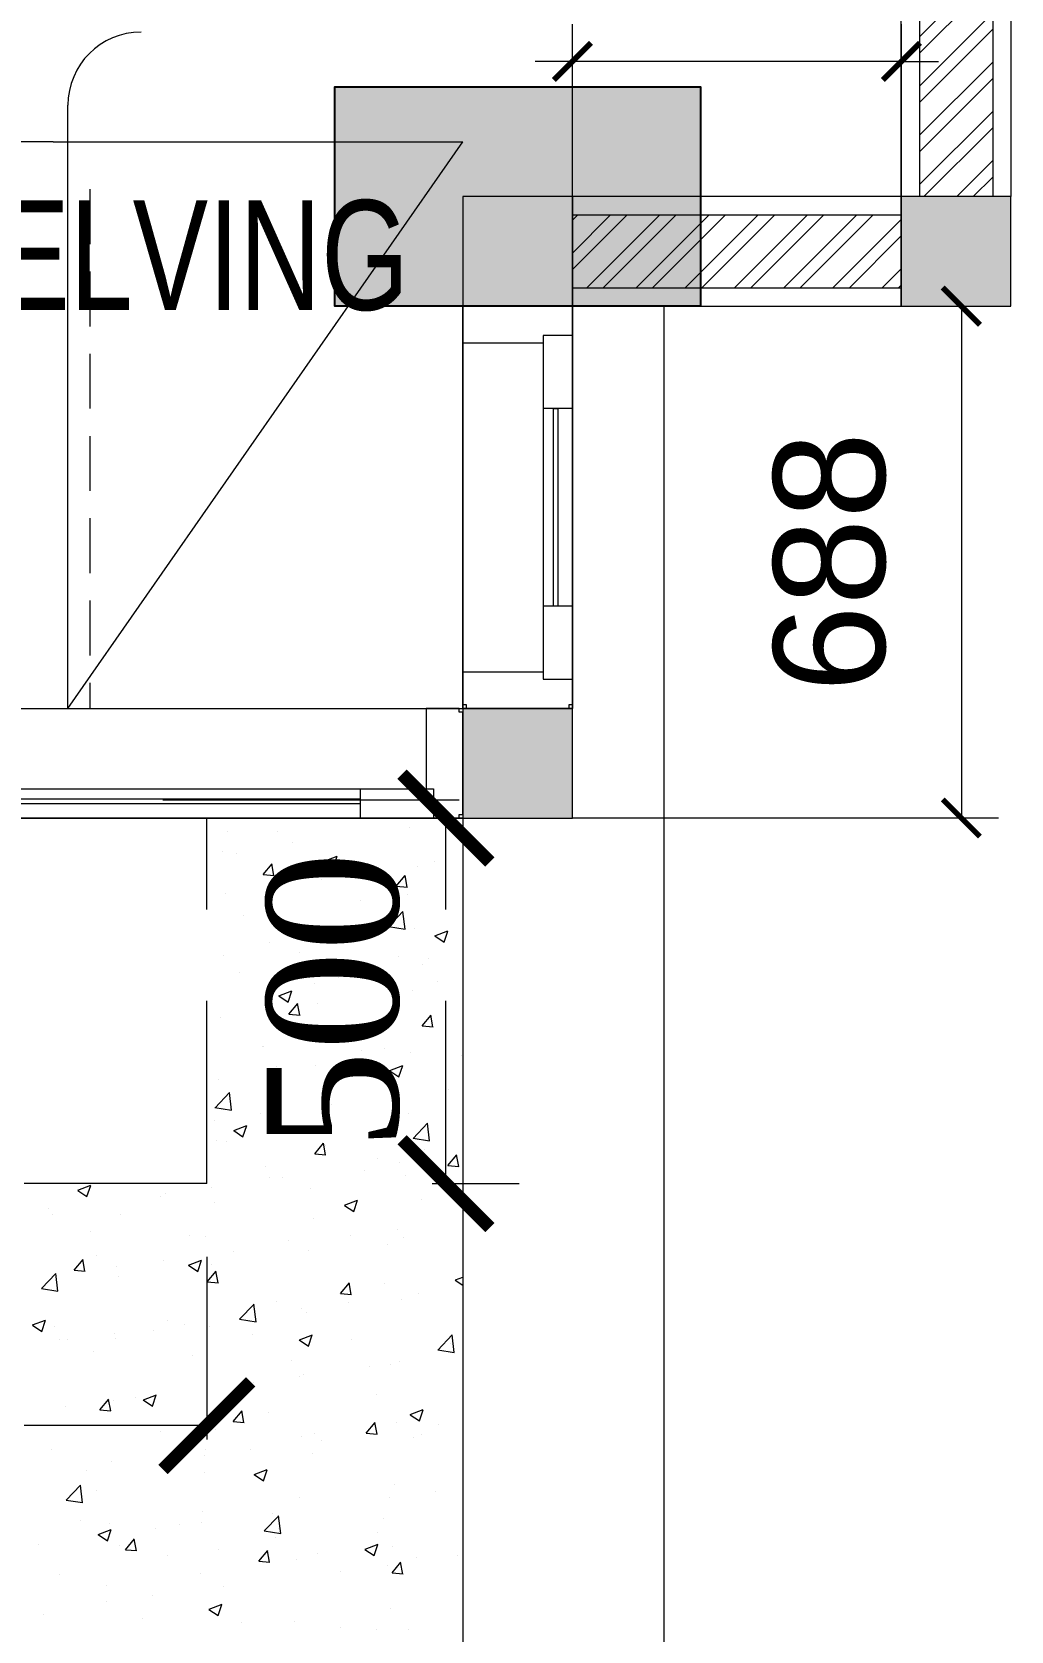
# Model space of a CAD drawing. Header units: millimetres. Extents: x 19632 to 183655, y 41319 to 69325.
# Drawn here: x 154787 to 156103, y 52300 to 54448 of the extents above; entities that cross this region are included whole.
import ezdxf

# ---------------------------------------------------------------- set-up
doc = ezdxf.new("R2010")
doc.units = ezdxf.units.MM
doc.header["$MEASUREMENT"] = 0
doc.linetypes.add('DASHED2', pattern=[0.375, 0.25, -0.125])
doc.linetypes.add('SLD-Solid', pattern=[0])
for name, color, linetype, lineweight in [('09-Arsiran', 8, 'Continuous', 5), ('28-Arsiran', 252, 'Continuous', 5), ('8', 8, 'Continuous', 5), ('ANNOTATION', 7, 'Continuous', 13), ('DINDING', 1, 'Continuous', 20), ('DOOR OPENING', 4, 'SLD-Solid', 5), ('HATCH', 8, 'Continuous', 5), ('Kabel', 2, 'DASHED2', 20), ('KOL', 5, 'Continuous', 18), ('lights', 30, 'DASHED2', 20)]:
    doc.layers.add(name, color=color, linetype=linetype, lineweight=lineweight)
doc.styles.add('Arial Narrow', font='ARIALN.TTF')
doc.styles.get("Standard").update_dxf_attribs({"font": 'arial.ttf'})
doc.styles.add('style2', font='times.ttf', dxfattribs={"height": 0.18})
doc.dimstyles.new('DIM100', dxfattribs={"dimscale": 0, "dimtxt": 150, "dimasz": 50, "dimexe": 50, "dimexo": 0, "dimgap": 100, "dimtad": 1, "dimtoh": 1, "dimdec": 0, "dimdsep": 46, "dimtxsty": 'Standard', "dimblk": 'ARCHTICK', "dimcen": 1, "dimclrd": 1, "dimclre": 1, "dimadec": 0, "dimazin": 0, "dimtfac": 250, "dimtdec": 0, "dimtix": 1, "dimtmove": 0, "dimatfit": 3, "dimldrblk": 'DOT', "dimfxl": 150, "dimtolj": 1, "dimtzin": 0, "dimlwd": 5, "dimlwe": 5, "dimarcsym": 0})

# ---------------------------------------------------------------- blocks, each defined once
blk = doc.blocks.new('_ArchTick')
at = {"color": 0, "linetype": 'ByBlock', "const_width": 0.15}
blk.add_lwpolyline([(-0.5, -0.5), (0.5, 0.5)], dxfattribs=at)
blk = doc.blocks.new('4')
at = {"layer": 'HATCH', "true_color": 0x636466}
h = blk.add_hatch(color=251, dxfattribs=at)
h.dxf.hatch_style = 1
h.paths.add_polyline_path([(291.734, -20.2791), (291.734, -20.4291), (291.884, -20.4291), (291.884, -20.2791)])
h = blk.add_hatch(color=251, dxfattribs=at)
h.dxf.hatch_style = 1
h.paths.add_polyline_path([(292.334, -20.2791), (292.334, -20.4291), (292.484, -20.4291), (292.484, -20.2791)])
h = blk.add_hatch(color=251, dxfattribs=at)
h.dxf.hatch_style = 1
h.paths.add_polyline_path([(291.734, -20.9791), (291.734, -21.1291), (291.884, -21.1291), (291.884, -20.9791)])
at = {"color": 251, "true_color": 0x636466}
for p, q in [((291.384, -21.6291), (291.384, -21.1291)), ((291.6924, -21.1291), (291.8111, -21.1291)), ((291.7111, -21.6291), (291.7111, -21.1291)), ((291.384, -21.6291), (289.2365, -21.6291)), ((291.6924, -21.6291), (291.8111, -21.6291)), ((291.384, -21.7291), (291.384, -22.06)), ((291.384, -21.96), (289.2365, -21.96))]:
    blk.add_line(p, q, dxfattribs=at)
at = {"layer": '09-Arsiran', "color": 251, "linetype": 'Continuous', "true_color": 0x636466}
for p, q in [((291.4125, -21.1478), (291.4125, -21.1478)), ((291.4803, -21.1475), (291.4803, -21.1475)), ((291.6616, -21.1414), (291.6616, -21.1414)), ((291.7251, -21.133), (291.7251, -21.133)), ((291.5011, -21.1625), (291.5011, -21.1625)), ((291.4049, -21.1752), (291.4049, -21.1752)), ((291.4249, -21.1771), (291.4249, -21.1771)), ((291.5443, -21.1881), (291.5569, -21.1966)), ((291.5444, -21.1879), (291.5622, -21.1811)), ((291.5569, -21.1966), (291.5621, -21.1813)), ((291.5605, -21.1828), (291.5605, -21.1828)), ((291.6961, -21.1885), (291.6961, -21.1885)), ((291.4611, -21.2063), (291.4733, -21.1917)), ((291.4611, -21.2063), (291.4762, -21.2076)), ((291.4758, -21.2077), (291.4729, -21.1918)), ((291.5413, -21.2133), (291.5413, -21.2133)), ((291.6432, -21.2222), (291.6555, -21.2076)), ((291.658, -21.2236), (291.6551, -21.2077)), ((291.6717, -21.1954), (291.6717, -21.1954)), ((291.4094, -21.2324), (291.4094, -21.2324)), ((291.6432, -21.2222), (291.6584, -21.2235)), ((291.6583, -21.2332), (291.6583, -21.2332)), ((291.5947, -21.2416), (291.5947, -21.2416)), ((291.6326, -21.2777), (291.6523, -21.2571)), ((291.6551, -21.2812), (291.6523, -21.2571)), ((291.4343, -21.2627), (291.4343, -21.2627)), ((291.618, -21.2736), (291.618, -21.2736)), ((291.6325, -21.2776), (291.6551, -21.2811)), ((291.4699, -21.2991), (291.4699, -21.2991)), ((291.5382, -21.2979), (291.5382, -21.2979)), ((291.6686, -21.28), (291.6686, -21.28)), ((291.6959, -21.2904), (291.7085, -21.2989)), ((291.696, -21.2902), (291.7138, -21.2833)), ((291.7085, -21.2989), (291.7137, -21.2836)), ((291.4063, -21.3169), (291.4063, -21.3169)), ((291.511, -21.3126), (291.511, -21.3126)), ((291.6466, -21.3183), (291.6466, -21.3183)), ((291.6877, -21.3207), (291.6877, -21.3207)), ((291.429, -21.341), (291.429, -21.341)), ((291.5279, -21.3418), (291.5279, -21.3418)), ((291.5915, -21.3334), (291.5915, -21.3334)), ((291.6788, -21.3294), (291.6788, -21.3294)), ((291.4826, -21.3721), (291.5004, -21.3653)), ((291.4951, -21.3808), (291.5003, -21.3655)), ((291.5307, -21.3548), (291.5307, -21.3548)), ((291.5646, -21.3467), (291.5646, -21.3467)), ((291.6656, -21.3645), (291.6656, -21.3645)), ((291.7002, -21.3524), (291.7002, -21.3524)), ((291.4825, -21.3723), (291.4951, -21.3808)), ((291.4963, -21.3973), (291.5085, -21.3827)), ((291.5111, -21.3987), (291.5082, -21.3828)), ((291.5351, -21.3824), (291.5351, -21.3824)), ((291.4032, -21.4015), (291.4032, -21.4015)), ((291.4963, -21.3973), (291.5115, -21.3987)), ((291.6785, -21.4133), (291.6907, -21.3987)), ((291.6933, -21.4147), (291.6903, -21.3988)), ((291.6209, -21.4209), (291.6209, -21.4209)), ((291.6785, -21.4133), (291.6937, -21.4146)), ((291.4605, -21.4417), (291.4605, -21.4417)), ((291.4611, -21.4419), (291.4611, -21.4419)), ((291.5247, -21.4336), (291.5247, -21.4336)), ((291.5961, -21.4474), (291.5961, -21.4474)), ((291.6277, -21.4437), (291.6277, -21.4437)), ((291.6625, -21.4491), (291.6625, -21.4491)), ((291.7317, -21.4532), (291.7317, -21.4532)), ((291.4796, -21.4691), (291.4796, -21.4691)), ((291.5321, -21.467), (291.5321, -21.467)), ((291.6341, -21.4746), (291.6467, -21.4831)), ((291.6342, -21.4744), (291.652, -21.4675)), ((291.6467, -21.4831), (291.6519, -21.4677)), ((291.4001, -21.486), (291.4001, -21.486)), ((291.3952, -21.5252), (291.4149, -21.5045)), ((291.4177, -21.5287), (291.4149, -21.5046)), ((291.7145, -21.5), (291.7145, -21.5)), ((291.3951, -21.525), (291.4177, -21.5285)), ((291.4579, -21.5337), (291.4579, -21.5337)), ((291.5541, -21.5211), (291.5541, -21.5211)), ((291.6594, -21.5336), (291.6594, -21.5336)), ((291.3943, -21.5421), (291.3943, -21.5421)), ((291.4207, -21.5565), (291.4333, -21.565)), ((291.4208, -21.5563), (291.4386, -21.5495)), ((291.4333, -21.565), (291.4385, -21.5497)), ((291.529, -21.5515), (291.529, -21.5515)), ((291.6662, -21.5672), (291.686, -21.5466)), ((291.6887, -21.5707), (291.6859, -21.5466)), ((291.397, -21.5706), (291.397, -21.5706)), ((291.411, -21.5715), (291.411, -21.5715)), ((291.5315, -21.5884), (291.5438, -21.5738)), ((291.5463, -21.5898), (291.5434, -21.5739)), ((291.5466, -21.5772), (291.5466, -21.5772)), ((291.6662, -21.5671), (291.6888, -21.5706)), ((291.6822, -21.583), (291.6822, -21.583)), ((291.4646, -21.6056), (291.4646, -21.6056)), ((291.5315, -21.5884), (291.5467, -21.5897)), ((291.6172, -21.5953), (291.6172, -21.5953)), ((291.6477, -21.6001), (291.6477, -21.6001)), ((291.7112, -21.5918), (291.7112, -21.5918)), ((291.7137, -21.6043), (291.726, -21.5897)), ((291.7137, -21.6043), (291.7289, -21.6057)), ((291.7285, -21.6057), (291.7256, -21.5898)), ((291.4691, -21.6207), (291.4691, -21.6207)), ((291.4872, -21.6213), (291.4872, -21.6213)), ((291.6002, -21.6114), (291.6002, -21.6114)), ((291.6563, -21.6182), (291.6563, -21.6182)), ((291.2073, -21.6384), (291.2199, -21.6469)), ((291.2074, -21.6382), (291.2252, -21.6314)), ((291.2199, -21.6469), (291.2251, -21.6316)), ((291.321, -21.6461), (291.321, -21.6461)), ((291.3275, -21.6423), (291.3275, -21.6423)), ((291.391, -21.6339), (291.391, -21.6339)), ((291.5259, -21.6361), (291.5259, -21.6361)), ((291.167, -21.6634), (291.167, -21.6634)), ((291.1728, -21.6716), (291.1728, -21.6716)), ((291.2657, -21.6714), (291.2657, -21.6714)), ((291.3939, -21.6551), (291.3939, -21.6551)), ((291.5723, -21.6588), (291.5849, -21.6673)), ((291.5724, -21.6585), (291.5902, -21.6517)), ((291.5849, -21.6673), (291.5901, -21.6519)), ((291.6781, -21.651), (291.6781, -21.651)), ((291.53, -21.6765), (291.53, -21.6765)), ((291.6444, -21.6919), (291.6444, -21.6919)), ((291.2249, -21.6949), (291.2249, -21.6949)), ((291.3605, -21.7006), (291.3605, -21.7006)), ((291.3818, -21.7019), (291.3818, -21.7019)), ((291.4961, -21.7063), (291.4961, -21.7063)), ((291.5808, -21.7003), (291.5808, -21.7003)), ((291.6317, -21.7121), (291.6317, -21.7121)), ((291.6532, -21.7028), (291.6532, -21.7028)), ((291.2024, -21.7476), (291.2147, -21.733)), ((291.2172, -21.749), (291.2143, -21.733)), ((291.2337, -21.7273), (291.2337, -21.7273)), ((291.3242, -21.7341), (291.3242, -21.7341)), ((291.359, -21.7405), (291.3768, -21.7336)), ((291.3715, -21.7492), (291.3767, -21.7339)), ((291.4204, -21.7214), (291.4204, -21.7214)), ((291.5228, -21.7206), (291.5228, -21.7206)), ((291.1577, -21.7726), (291.1775, -21.752)), ((291.1803, -21.7761), (291.1775, -21.752)), ((291.2024, -21.7476), (291.2176, -21.7489)), ((291.2606, -21.7425), (291.2606, -21.7425)), ((291.2626, -21.7559), (291.2626, -21.7559)), ((291.3589, -21.7407), (291.3715, -21.7492)), ((291.3846, -21.7635), (291.3968, -21.7489)), ((291.3909, -21.7397), (291.3909, -21.7397)), ((291.3994, -21.7649), (291.3965, -21.749)), ((291.724, -21.7608), (291.734, -21.757)), ((291.1577, -21.7725), (291.1803, -21.776)), ((291.3846, -21.7635), (291.3998, -21.7648)), ((291.5668, -21.7794), (291.579, -21.7648)), ((291.5668, -21.7794), (291.582, -21.7808)), ((291.5816, -21.7808), (291.5786, -21.7649)), ((291.627, -21.7654), (291.627, -21.7654)), ((291.6738, -21.7795), (291.6738, -21.7795)), ((291.7239, -21.761), (291.734, -21.7678)), ((291.4288, -21.8146), (291.4486, -21.794)), ((291.4513, -21.8181), (291.4485, -21.794)), ((291.4788, -21.7908), (291.4788, -21.7908)), ((291.514, -21.8005), (291.514, -21.8005)), ((291.5776, -21.7921), (291.5776, -21.7921)), ((291.6501, -21.7873), (291.6501, -21.7873)), ((291.1455, -21.8226), (291.1581, -21.8311)), ((291.1456, -21.8224), (291.1634, -21.8156)), ((291.1581, -21.8311), (291.1633, -21.8158)), ((291.1754, -21.8247), (291.1754, -21.8247)), ((291.3307, -21.8162), (291.3307, -21.8162)), ((291.3536, -21.8216), (291.3536, -21.8216)), ((291.3878, -21.8242), (291.3878, -21.8242)), ((291.4288, -21.8145), (291.4514, -21.818)), ((291.5197, -21.8052), (291.5197, -21.8052)), ((291.1826, -21.8416), (291.1826, -21.8416)), ((291.1938, -21.8427), (291.1938, -21.8427)), ((291.2574, -21.8343), (291.2574, -21.8343)), ((291.2595, -21.8405), (291.2595, -21.8405)), ((291.311, -21.8304), (291.311, -21.8304)), ((291.4466, -21.8361), (291.4466, -21.8361)), ((291.5105, -21.8429), (291.5231, -21.8515)), ((291.5106, -21.8427), (291.5284, -21.8359)), ((291.5231, -21.8515), (291.5283, -21.8361)), ((291.5822, -21.8419), (291.5822, -21.8419)), ((291.6999, -21.8567), (291.7197, -21.8361)), ((291.7178, -21.8476), (291.7178, -21.8476)), ((291.7224, -21.8602), (291.7196, -21.8361)), ((291.229, -21.8588), (291.229, -21.8588)), ((291.3646, -21.8645), (291.3646, -21.8645)), ((291.6998, -21.8566), (291.7224, -21.8601)), ((291.5002, -21.8703), (291.5002, -21.8703)), ((291.5166, -21.8897), (291.5166, -21.8897)), ((291.607, -21.8796), (291.607, -21.8796)), ((291.6358, -21.876), (291.6358, -21.876)), ((291.647, -21.8719), (291.647, -21.8719)), ((291.3847, -21.9088), (291.3847, -21.9088)), ((291.4472, -21.9007), (291.4472, -21.9007)), ((291.5108, -21.8923), (291.5108, -21.8923)), ((291.1906, -21.9345), (291.1906, -21.9345)), ((291.2377, -21.9386), (291.2499, -21.924)), ((291.2525, -21.94), (291.2495, -21.9241)), ((291.2564, -21.9251), (291.2564, -21.9251)), ((291.2868, -21.9218), (291.2868, -21.9218)), ((291.2971, -21.9249), (291.3097, -21.9334)), ((291.2972, -21.9247), (291.315, -21.9178)), ((291.3097, -21.9334), (291.3149, -21.918)), ((291.6165, -21.9169), (291.6165, -21.9169)), ((291.2377, -21.9386), (291.2528, -21.94)), ((291.4198, -21.9546), (291.4321, -21.94)), ((291.4198, -21.9546), (291.435, -21.9559)), ((291.4346, -21.956), (291.4317, -21.94)), ((291.4684, -21.9423), (291.4684, -21.9423)), ((291.602, -21.9705), (291.6143, -21.9559)), ((291.6168, -21.9719), (291.6139, -21.956)), ((291.6439, -21.9564), (291.6439, -21.9564)), ((291.6621, -21.9452), (291.6748, -21.9537)), ((291.6622, -21.945), (291.68, -21.9382)), ((291.6748, -21.9537), (291.6799, -21.9384)), ((291.2605, -21.9595), (291.2605, -21.9595)), ((291.3202, -21.9678), (291.3202, -21.9678)), ((291.3961, -21.9652), (291.3961, -21.9652)), ((291.5135, -21.9743), (291.5135, -21.9743)), ((291.5317, -21.971), (291.5317, -21.971)), ((291.602, -21.9705), (291.6172, -21.9718)), ((291.6673, -21.9767), (291.6673, -21.9767)), ((291.6773, -21.9727), (291.6773, -21.9727)), ((291.7006, -21.9587), (291.7006, -21.9587)), ((291.1721, -21.9932), (291.1721, -21.9932)), ((291.3816, -21.9933), (291.3816, -21.9933)), ((291.444, -21.9925), (291.444, -21.9925)), ((291.5292, -21.9981), (291.5292, -21.9981)), ((291.5402, -21.9798), (291.5402, -21.9798)), ((291.22, -22.022), (291.22, -22.022)), ((291.2533, -22.0096), (291.2533, -22.0096)), ((291.3804, -22.0009), (291.3804, -22.0009)), ((291.4488, -22.0269), (291.4666, -22.0201)), ((291.4613, -22.0357), (291.4665, -22.0203)), ((291.1914, -22.0621), (291.2112, -22.0414)), ((291.2139, -22.0656), (291.2111, -22.0414)), ((291.3811, -22.0235), (291.3811, -22.0235)), ((291.4487, -22.0271), (291.4613, -22.0357)), ((291.6408, -22.041), (291.6408, -22.041)), ((291.1914, -22.0619), (291.214, -22.0654)), ((291.233, -22.049), (291.233, -22.049)), ((291.5104, -22.0589), (291.5104, -22.0589)), ((291.6338, -22.0589), (291.6338, -22.0589)), ((291.6973, -22.0505), (291.6973, -22.0505)), ((291.3785, -22.0779), (291.3785, -22.0779)), ((291.4625, -22.1041), (291.4823, -22.0835)), ((291.4733, -22.08), (291.4733, -22.08)), ((291.485, -22.1076), (291.4822, -22.0835)), ((291.6262, -22.087), (291.6262, -22.087)), ((291.211, -22.0893), (291.211, -22.0893)), ((291.2353, -22.1091), (291.2479, -22.1176)), ((291.2354, -22.1088), (291.2532, -22.102)), ((291.2479, -22.1176), (291.2531, -22.1022)), ((291.2502, -22.0942), (291.2502, -22.0942)), ((291.3136, -22.101), (291.3136, -22.101)), ((291.3466, -22.095), (291.3466, -22.095)), ((291.3771, -22.0927), (291.3771, -22.0927)), ((291.4624, -22.104), (291.485, -22.1075)), ((291.4822, -22.1008), (291.4822, -22.1008)), ((291.6178, -22.1065), (291.6178, -22.1065)), ((291.1531, -22.1222), (291.1531, -22.1222)), ((291.2646, -22.1234), (291.2646, -22.1234)), ((291.2729, -22.1297), (291.2851, -22.1151)), ((291.2729, -22.1297), (291.2881, -22.131)), ((291.2877, -22.1311), (291.2848, -22.1152)), ((291.4002, -22.1292), (291.4002, -22.1292)), ((291.4551, -22.1456), (291.4673, -22.131)), ((291.4699, -22.147), (291.4669, -22.1311)), ((291.4781, -22.1124), (291.4781, -22.1124)), ((291.6003, -22.1294), (291.613, -22.1379)), ((291.6004, -22.1292), (291.6182, -22.1224)), ((291.613, -22.1379), (291.6181, -22.1226)), ((291.6378, -22.1255), (291.6378, -22.1255)), ((291.33, -22.1378), (291.33, -22.1378)), ((291.4551, -22.1456), (291.4703, -22.1469)), ((291.5073, -22.1434), (291.5073, -22.1434)), ((291.5358, -22.1349), (291.5358, -22.1349)), ((291.6305, -22.1507), (291.6305, -22.1507)), ((291.6373, -22.1615), (291.6495, -22.147)), ((291.6521, -22.163), (291.6491, -22.147)), ((291.6714, -22.1406), (291.6714, -22.1406)), ((291.7267, -22.138), (291.7267, -22.138)), ((291.7335, -22.146), (291.734, -22.1461)), ((291.7336, -22.1461), (291.734, -22.1457)), ((291.1818, -22.1633), (291.1818, -22.1633)), ((291.3754, -22.1625), (291.3754, -22.1625)), ((291.5669, -22.1591), (291.5669, -22.1591)), ((291.6373, -22.1616), (291.6525, -22.1629)), ((291.2471, -22.1787), (291.2471, -22.1787)), ((291.3103, -22.1928), (291.3103, -22.1928)), ((291.4065, -22.1802), (291.4065, -22.1802)), ((291.1605, -22.2184), (291.1605, -22.2184)), ((291.2467, -22.2012), (291.2467, -22.2012)), ((291.3869, -22.2113), (291.3995, -22.2198)), ((291.387, -22.2111), (291.4048, -22.2043)), ((291.3995, -22.2198), (291.4047, -22.2045)), ((291.6347, -22.2101), (291.6347, -22.2101)), ((291.2961, -22.2242), (291.2961, -22.2242)), ((291.4317, -22.2299), (291.4317, -22.2299)), ((291.5043, -22.228), (291.5043, -22.228)), ((291.5673, -22.2356), (291.5673, -22.2356)), ((291.6157, -22.2385), (291.6157, -22.2385)), ((291.6599, -22.2382), (291.6599, -22.2382))]:
    blk.add_line(p, q, dxfattribs=at)
at = {"layer": '28-Arsiran', "color": 251, "linetype": 'Continuous', "true_color": 0x636466}
for p, q in [((292.359, -20.0605), (292.459, -19.9605)), ((292.359, -20.083), (292.459, -19.983)), ((292.359, -20.1279), (292.459, -20.0279)), ((292.359, -20.1503), (292.459, -20.0503)), ((292.359, -20.1952), (292.459, -20.0952)), ((292.359, -20.2177), (292.459, -20.1177)), ((292.359, -20.2626), (292.459, -20.1626)), ((292.365, -20.2791), (292.459, -20.185)), ((292.4099, -20.2791), (292.459, -20.2299)), ((292.4323, -20.2791), (292.459, -20.2524)), ((291.884, -20.3564), (291.9364, -20.3041)), ((291.884, -20.3115), (291.8915, -20.3041)), ((291.884, -20.3789), (291.9588, -20.3041)), ((291.9037, -20.4041), (292.0037, -20.3041)), ((291.9262, -20.4041), (292.0262, -20.3041)), ((291.9711, -20.4041), (292.0711, -20.3041)), ((291.9935, -20.4041), (292.0935, -20.3041)), ((292.0384, -20.4041), (292.1384, -20.3041)), ((292.0609, -20.4041), (292.1609, -20.3041)), ((292.1058, -20.4041), (292.2058, -20.3041)), ((292.1282, -20.4041), (292.2282, -20.3041)), ((292.1731, -20.4041), (292.2731, -20.3041)), ((292.1956, -20.4041), (292.2956, -20.3041)), ((292.2405, -20.4041), (292.334, -20.3105)), ((292.2629, -20.4041), (292.334, -20.333)), ((292.3078, -20.4041), (292.334, -20.3779)), ((292.3303, -20.4041), (292.334, -20.4003))]:
    blk.add_line(p, q, dxfattribs=at)
at = {"layer": '8', "color": 251, "true_color": 0x636466}
for p, q in [((292.359, -16.6291), (292.359, -20.2791)), ((292.459, -16.6291), (292.459, -20.2791)), ((291.884, -20.3041), (292.334, -20.3041)), ((291.884, -20.4041), (292.334, -20.4041)), ((291.324, -21.1041), (291.729, -21.1041))]:
    blk.add_line(p, q, dxfattribs=at)
at = {"layer": '8', "color": 251, "true_color": 0x636466, "transparency": 33554687}
for p, q in [((291.194, -20.2041), (291.194, -20.1541)), ((291.174, -20.2041), (291.734, -20.2041)), ((291.194, -20.9791), (291.194, -20.2041)), ((291.194, -20.9791), (291.734, -20.2041))]:
    blk.add_line(p, q, dxfattribs=at)
at = {"layer": '8', "color": 251, "linetype": 'Continuous', "true_color": 0x636466, "transparency": 33554687}
blk.add_line((291.174, -20.2041), (289.474, -20.2041), dxfattribs=at)
at = {"layer": '8', "color": 251, "true_color": 0x636466, "transparency": 33554687}
blk.add_arc((291.294, -20.1541), 0.1, 90, 180, dxfattribs=at)
at = {"layer": 'DINDING', "color": 251, "true_color": 0x636466}
for p, q in [((292.334, -20.2791), (292.334, -16.6291)), ((292.484, -16.6291), (292.484, -20.2791)), ((292.334, -20.2791), (291.884, -20.2791)), ((291.884, -20.2791), (291.884, -20.4291)), ((292.334, -20.4291), (292.334, -20.2791)), ((292.484, -20.2791), (292.334, -20.2791)), ((291.734, -20.9791), (291.734, -20.4291)), ((291.734, -20.4291), (291.884, -20.4291)), ((291.884, -20.4291), (291.884, -20.9791)), ((291.884, -20.4291), (292.334, -20.4291)), ((291.884, -20.9791), (291.734, -20.9791))]:
    blk.add_line(p, q, dxfattribs=at)
at = {"layer": 'DINDING', "color": 251, "linetype": 'Continuous', "true_color": 0x636466, "transparency": 33554687}
for p, q in [((292.009, -20.4291), (292.009, -25.2041)), ((288.8865, -21.1291), (291.734, -21.1291)), ((291.734, -21.1291), (291.734, -25.0041))]:
    blk.add_line(p, q, dxfattribs=at)
at = {"layer": 'DOOR OPENING', "color": 251, "linetype": 'Continuous', "true_color": 0x636466, "transparency": 33554687}
for p, q in [((291.7341, -20.4291), (291.734, -20.9791)), ((291.884, -20.4291), (291.7341, -20.4291)), ((291.884, -20.9791), (291.8841, -20.4291)), ((291.8841, -20.4291), (291.884, -20.4291)), ((291.8441, -20.4691), (291.844, -20.9391)), ((291.8841, -20.4691), (291.8441, -20.4691)), ((291.884, -20.5691), (291.844, -20.5691)), ((291.8583, -20.8391), (291.8583, -20.5691)), ((291.8583, -20.5691), (291.864, -20.5691)), ((291.864, -20.5691), (291.864, -20.8391)), ((291.884, -20.8391), (291.844, -20.8391)), ((291.864, -20.8391), (291.8583, -20.8391)), ((291.884, -20.9391), (291.884, -20.8391)), ((290.7503, -20.9791), (291.734, -20.9791)), ((291.734, -20.9791), (291.734, -21.1291)), ((291.734, -20.9791), (291.884, -20.9791)), ((290.7903, -21.0891), (291.694, -21.0891)), ((291.594, -21.1034), (290.8903, -21.1034)), ((291.594, -21.1291), (291.594, -21.0891)), ((291.594, -21.1091), (291.594, -21.1034)), ((290.8903, -21.1091), (291.594, -21.1091)), ((291.734, -21.1291), (290.7503, -21.1291)), ((291.694, -21.1291), (291.594, -21.1291))]:
    blk.add_line(p, q, dxfattribs=at)
at = {"layer": 'DOOR OPENING', "color": 251, "linetype": 'Continuous', "true_color": 0x636466}
for p, q in [((291.884, -20.4291), (291.8841, -20.4291)), ((291.7341, -20.4791), (291.8441, -20.4791)), ((291.734, -20.9741), (291.734, -20.9291)), ((291.734, -20.9291), (291.844, -20.9291)), ((291.844, -20.9291), (291.844, -20.9391)), ((291.844, -20.9391), (291.884, -20.9391)), ((291.884, -20.9391), (291.884, -20.9741)), ((291.729, -20.9791), (291.684, -20.9791)), ((291.684, -20.9791), (291.684, -21.0891)), ((291.729, -20.9841), (291.729, -20.9791)), ((291.734, -20.9841), (291.729, -20.9841)), ((291.739, -20.9741), (291.734, -20.9741)), ((291.734, -20.9791), (291.734, -21.1291)), ((291.734, -20.9791), (291.884, -20.9791)), ((291.734, -21.1241), (291.734, -20.9841)), ((291.739, -20.9791), (291.739, -20.9741)), ((291.879, -20.9791), (291.739, -20.9791)), ((291.884, -20.9741), (291.879, -20.9741)), ((291.879, -20.9741), (291.879, -20.9791)), ((291.684, -21.0891), (291.694, -21.0891)), ((291.694, -21.0891), (291.694, -21.1291)), ((291.729, -21.1291), (291.729, -21.1241)), ((291.729, -21.1241), (291.734, -21.1241)), ((291.694, -21.1291), (291.729, -21.1291))]:
    blk.add_line(p, q, dxfattribs=at)
at = {"layer": 'KOL', "color": 251, "true_color": 0x636466}
for points in [[(291.734, -20.4291), (291.884, -20.4291), (291.884, -20.2791), (291.734, -20.2791)], [(292.334, -20.4291), (292.484, -20.4291), (292.484, -20.2791), (292.334, -20.2791)], [(291.734, -21.1291), (291.884, -21.1291), (291.884, -20.9791), (291.734, -20.9791)]]:
    blk.add_lwpolyline(points, close=True, dxfattribs=at)
at = {"color": 251, "true_color": 0x636466}
for p, xscale, yscale, zscale, rotation in [((291.7111, -21.1291), 0.1200000000000003, 0.1200000000000003, 0.1200000000000003, 90), ((291.7111, -21.6291), 0.12, 0.12, 0.12, 270)]:
    blk.add_blockref('_ArchTick', p, dxfattribs=dict(at, xscale=xscale, yscale=yscale, zscale=zscale, rotation=rotation))
at = {"color": 251, "true_color": 0x636466, "xscale": 0.12, "yscale": 0.12, "zscale": 0.12}
blk.add_blockref('_ArchTick', (291.384, -21.96), dxfattribs=at)
at = {"color": 251, "true_color": 0x636466, "insert": (291.5571, -21.3791), "char_height": 0.18, "attachment_point": 5, "rotation": 90, "style": 'style2'}
blk.add_mtext('500', dxfattribs=at)
blk = doc.blocks.new('kolom1')
at = {"true_color": 0x636466}
h = blk.add_hatch(dxfattribs=at)
h.set_pattern_fill('ANGLE', color=251)
h.set_pattern_definition([(0, (0, 0), (0, 6.985), [5.08, -1.905]), (90, (0, 0), (-6.985, 4e-16), [5.08, -1.905])])
h.paths.add_polyline_path([(201.3116, -20.5135), (201.6116, -20.5135), (201.6116, -20.0135), (201.3116, -20.0135)])
h = blk.add_hatch(color=251, dxfattribs=at)
h.dxf.hatch_style = 1
h.paths.add_polyline_path([(201.6116, -20.0135), (201.3116, -20.0135), (201.3116, -20.5135), (201.6116, -20.5135)])
blk.add_lwpolyline([(201.6116, -20.0135), (201.6116, -20.5135), (201.3116, -20.5135), (201.3116, -20.0135)], close=True)
blk = doc.blocks.new('KL3')
at = {"rotation": 270}
blk.add_blockref('kolom1', (377.3612, -118.8956), dxfattribs=at)
blk = doc.blocks.new('LAMP1')
at = {"layer": 'lights', "color": 171, "ltscale": 0.3}
blk.add_line((291.224, -242.7796), (291.224, -243.4896), dxfattribs=at)
at = {"layer": 'ANNOTATION', "color": 215, "lineweight": -3, "true_color": 0xa953a0, "transparency": 33554687, "style": 'Arial Narrow', "width": 0.9}
blk.add_text('ALL SHELVING', height=0.15, dxfattribs=at).set_placement((290.5606, -242.9446))
blk = doc.blocks.new('SASA3211')
for name, p in [('KL3', (805276.4849, 113333.3462)), ('LAMP1', (805341.7735, 113255.7786))]:
    blk.add_blockref(name, p)
at = {"layer": 'Kabel'}
blk.add_blockref('4', (805341.7735, 113033.2681), dxfattribs=at)
blk = doc.blocks.new('*D237')
at = {"color": 1, "lineweight": 5, "transparency": 16777216}
for p, q in [((155513.5, 54079.9), (156086.2, 54079.9)), ((156036.2, 54079.9), (156036.2, 53392.1)), ((155513.5, 53392.1), (156086.2, 53392.1))]:
    blk.add_line(p, q, dxfattribs=at)
at = {"layer": 'Defpoints', "color": 0, "transparency": 16777216}
for p in [(155513.5, 54079.9), (155513.5, 53392.1), (156036.2, 53392.1)]:
    blk.add_point(p, dxfattribs=at)
at = {"color": 1, "lineweight": 5, "transparency": 16777216, "xscale": 50, "yscale": 50, "zscale": 50}
for p, rotation in [((156036.2, 54079.9), 90), ((156036.2, 53392.1), 270)]:
    blk.add_blockref('_ArchTick', p, dxfattribs=dict(at, rotation=rotation))
at = {"color": 0, "transparency": 16777216, "insert": (155859.6, 53736), "char_height": 150, "attachment_point": 5, "rotation": 90}
blk.add_mtext('\\A1;688', dxfattribs=at)
blk = doc.blocks.new('_DOT')
at = {"color": 0, "linetype": 'ByBlock'}
blk.add_line((-0.5, 0), (-1, 0), dxfattribs=at)
at = {"color": 0, "linetype": 'ByBlock', "const_width": 0.5}
blk.add_lwpolyline([(-0.25, 0, 1), (0.25, 0, 1)], format="xyb", close=True, dxfattribs=at)
blk = doc.blocks.new('*D238')
at = {"color": 1, "lineweight": 5, "transparency": 16777216}
for p, q in [((155513.5, 54079.9), (155513.5, 54458.7)), ((155955.6, 54227.3), (155955.6, 54458.7)), ((155513.5, 54408.7), (155463.5, 54408.7)), ((155955.6, 54408.7), (155513.5, 54408.7)), ((155955.6, 54408.7), (156005.6, 54408.7))]:
    blk.add_line(p, q, dxfattribs=at)
at = {"layer": 'Defpoints', "color": 0, "transparency": 16777216}
for p in [(155513.5, 54408.7), (155955.6, 54227.3), (155513.5, 54079.9)]:
    blk.add_point(p, dxfattribs=at)
at = {"color": 1, "lineweight": 5, "transparency": 16777216, "xscale": 50, "yscale": 50, "zscale": 50}
blk.add_blockref('_ArchTick', (155513.5, 54408.7), dxfattribs=at)
at = {"color": 1, "lineweight": 5, "transparency": 16777216, "xscale": 50, "yscale": 50, "zscale": 50, "rotation": 180}
blk.add_blockref('_ArchTick', (155955.6, 54408.7), dxfattribs=at)
at = {"color": 0, "transparency": 16777216, "insert": (155734.5, 54584), "char_height": 150, "attachment_point": 5}
blk.add_mtext('\\A1;442', dxfattribs=at)

msp = doc.modelspace()

# ---------------------------------------------------------------- block references
at = {"xscale": 982.534900105011, "yscale": 982.534900105011, "zscale": 982.534900105011}
msp.add_blockref('SASA3211', (-791407671.8, -110984978.7), dxfattribs=at)

# ---------------------------------------------------------------- dimensions: what is measured, and where the dimension line sits
dim = msp.add_linear_dim(base=(155513.5, 54408.7), p1=(155955.6, 54227.3), p2=(155513.5, 54079.9), dimstyle='DIM100', override={"dimscale": 1})
dim.commit()
dim.dimension.update_dxf_attribs({"geometry": '*D238', "text_midpoint": (155734.5, 54584)})
dim = msp.add_linear_dim(base=(156036.2, 53392.1), p1=(155513.5, 54079.9), p2=(155513.5, 53392.1), angle=90, dimstyle='DIM100', override={"dimscale": 1})
dim.commit()
dim.dimension.update_dxf_attribs({"geometry": '*D237', "text_midpoint": (155859.6, 53736)})

doc.saveas('drawing.dxf')
